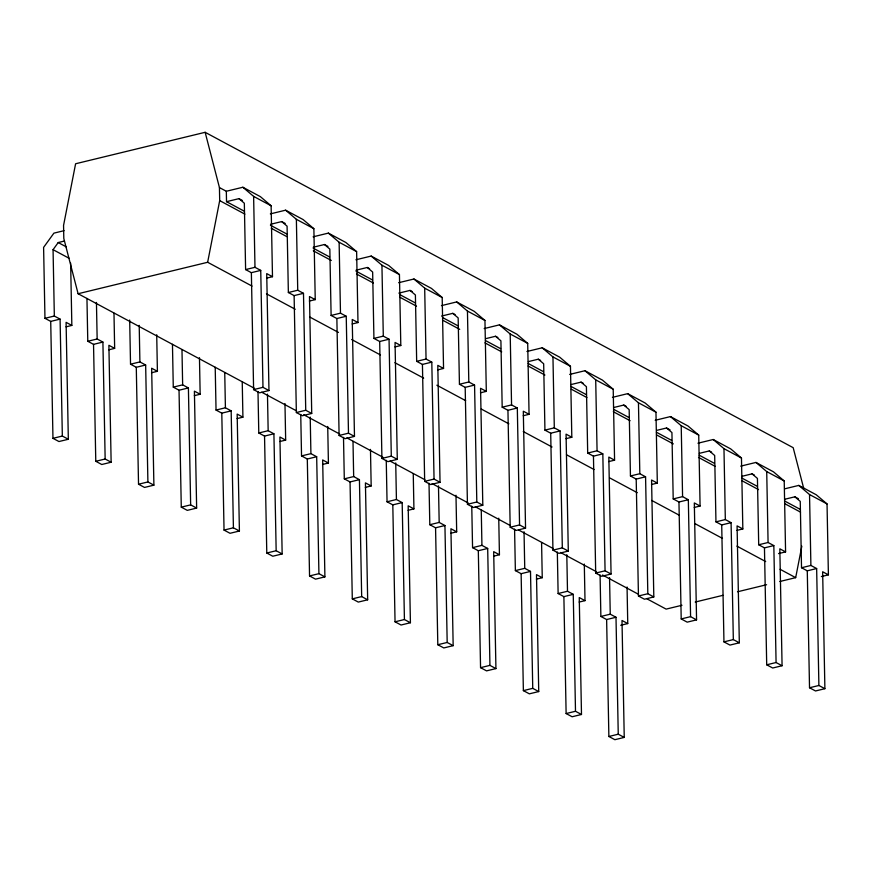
<?xml version="1.0" encoding="UTF-8"?>
<svg xmlns="http://www.w3.org/2000/svg" width="872" height="872" viewBox="0 0 872 872"><rect width="100%" height="100%" fill="white"/><g stroke="black" fill="none" stroke-linecap="round" stroke-linejoin="round"><path stroke-width="1.31" d="M78.099 293.733L207.645 262.276L219.69 200.615L219.439 187.578L205.149 132.304L75.602 163.762L63.558 225.423L63.809 238.47L78.099 293.733L254.504 388.345M779.819 581.504L795.678 577.656L801.826 546.166M70.643 263.126L71.842 325.42L66.087 322.335L68.332 439.27L62.337 436.055L60.092 319.119L54.337 316.035L53.061 249.675L58.217 242.547L64.43 241.032M64.081 230.666L53.911 233.14L43.6 247.386L44.963 318.302L50.718 321.397L60.092 319.119M219.439 187.578L226.328 191.262L242.863 187.251L260.368 196.636L271.127 205.781L272.489 276.697L266.625 278.124M226.328 191.262L226.524 201.672L238.95 198.653L242.449 200.538M270.353 213.891L285.613 210.185L303.118 219.57L313.876 228.704L315.239 299.63L309.375 301.047M270.516 224.3L281.711 221.586L285.209 223.461M313.103 236.824L328.373 233.107L345.879 242.503L356.626 251.637L357.989 322.553L352.135 323.981M313.277 247.234L324.46 244.52L327.959 246.395M44.963 318.302L54.337 316.035M238.95 198.653L244.334 203.22L245.61 269.579L254.984 267.312L260.739 270.396L262.984 387.332L268.968 390.547L266.723 273.612L272.489 276.697M245.61 269.579L251.365 272.674L260.739 270.396M65.978 326.847L71.842 325.42M355.918 259.78L371.178 256.074L388.683 265.459L399.441 274.593L400.804 345.519L394.94 346.936M356.081 270.189L367.276 267.475L369.608 268.729M86.949 298.453L87.778 341.268L97.152 338.99L102.907 342.075L105.152 459.01L111.136 462.225L108.891 345.29L114.657 348.375L113.981 313.168M281.711 221.586L287.084 226.153L288.36 292.512L297.733 290.234L303.489 293.33L305.734 410.254L311.729 413.47L309.484 296.535L315.239 299.63M87.778 341.268L93.533 344.353L102.907 342.075M288.36 292.512L294.115 295.597L303.489 293.33M108.793 349.803L114.657 348.375M398.668 282.713L413.938 279.007L431.444 288.392L442.191 297.526L443.554 368.453L437.7 369.87M398.842 293.123L410.025 290.409L412.358 291.662M129.677 320.035L130.528 364.202L139.901 361.924L145.657 365.008L147.902 481.944L153.897 485.159L151.652 368.224L157.407 371.308L156.709 334.75M324.46 244.52L329.834 249.087L331.109 315.446L340.483 313.168L346.238 316.253L348.484 433.188L354.479 436.403L352.233 319.468L357.989 322.553M130.528 364.202L136.283 367.286L145.657 365.008M331.109 315.446L336.865 318.531L346.238 316.253M151.543 372.736L157.407 371.308M441.428 305.636L456.688 301.93L474.194 311.326L484.952 320.46L486.314 391.375L480.45 392.803M441.592 316.056L452.775 313.342L455.119 314.585M172.46 344.309L173.277 387.124L182.651 384.857L188.406 387.942L190.652 504.877L196.647 508.082L194.401 391.157L200.157 394.242L199.459 357.673M367.276 267.475L372.649 272.042L373.925 338.401L383.298 336.134L389.054 339.219L391.299 456.154L397.294 459.359L395.049 342.434L400.804 345.519M173.277 387.124L179.033 390.22L188.406 387.942M373.925 338.401L379.68 341.497L389.054 339.219M194.303 395.659L200.157 394.242M484.178 328.57L499.438 324.864L516.943 334.248L527.702 343.383L529.064 414.309L523.211 415.726M50.718 321.397L52.963 438.333L62.337 436.055M251.365 272.674L253.61 389.61L262.984 387.332M68.332 439.27L58.958 441.537L52.963 438.333M268.968 390.547L259.594 392.814L253.61 389.61M485.595 338.685L495.536 336.265L497.868 337.519M215.21 367.243L216.038 410.058L225.412 407.78L231.167 410.865L233.413 527.8L239.408 531.015L237.162 414.08L242.917 417.176L242.242 381.958M410.025 290.409L415.399 294.976L416.674 361.335L426.048 359.057L431.803 362.142L434.049 479.077L440.044 482.292L437.798 365.357L443.554 368.453M216.038 410.058L221.793 413.143L231.167 410.865M416.674 361.335L422.43 364.42L431.803 362.142M237.053 418.593L242.917 417.176M526.928 351.503L542.199 347.797L559.704 357.182L570.462 366.316L571.814 437.243L565.961 438.66M93.533 344.353L95.778 461.288L105.152 459.01M294.115 295.597L296.36 412.532L305.734 410.254M111.136 462.225L101.762 464.504L95.778 461.288M311.729 413.47L302.355 415.748L296.36 412.532M528.345 361.608L538.286 359.199L540.618 360.452M257.992 391.506L258.788 432.992L268.162 430.714L273.917 433.798L276.162 550.733L282.157 553.949L279.912 437.014L285.667 440.098L284.97 403.54M452.775 313.342L458.16 317.909L459.435 384.269L468.809 381.99L474.564 385.075L476.81 502.01L482.805 505.226L480.559 388.291L486.314 391.375M258.788 432.992L264.543 436.076L273.917 433.798M459.435 384.269L465.19 387.353L474.564 385.075M279.814 441.526L285.667 440.098M569.688 374.426L584.948 370.72L602.454 380.116L613.212 389.25L614.575 460.165L608.711 461.593M336.865 318.531L339.11 435.466L348.484 433.188M136.283 367.286L138.528 484.222L147.902 481.944M354.479 436.403L345.105 438.681L339.11 435.466M153.897 485.159L144.523 487.437L138.528 484.222M571.095 384.541L581.046 382.132L583.379 383.375M300.742 414.44L301.538 455.914L310.912 453.647L316.678 456.732L318.923 573.667L324.907 576.872L322.662 459.947L328.417 463.032L327.719 426.463M495.536 336.265L500.91 340.832L502.185 407.191L511.559 404.924L517.314 408.009L519.559 524.944L525.554 528.149L523.309 411.224L529.064 414.309M301.538 455.914L307.304 459.01L316.678 456.732M502.185 407.191L507.94 410.287L517.314 408.009M322.564 464.449L328.417 463.032M612.438 397.36L627.698 393.654L645.204 403.038L655.962 412.183L657.324 483.099L651.471 484.516M179.033 390.22L181.278 507.144L190.652 504.877M379.68 341.497L381.925 458.421L391.299 456.154M196.647 508.082L187.273 510.36L181.278 507.144M397.294 459.359L387.92 461.637L381.925 458.421M613.855 407.475L623.796 405.055L626.129 406.308M343.503 437.363L344.298 478.848L353.672 476.57L359.428 479.655L361.673 596.59L367.668 599.805L365.423 482.87L371.178 485.966L370.469 449.396M538.286 359.199L543.67 363.766L544.935 430.125L554.309 427.847L560.075 430.932L562.32 547.867L568.304 551.082L566.059 434.147L571.814 437.243M344.298 478.848L350.053 481.933L359.428 479.655M544.935 430.125L550.701 433.21L560.075 430.932M365.313 487.383L371.178 485.966M655.188 420.293L670.459 416.587L687.964 425.972L698.723 435.106L700.085 506.033L694.221 507.45M221.793 413.143L224.039 530.078L233.413 527.8M422.43 364.42L424.675 481.355L434.049 479.077M239.408 531.015L230.034 533.293L224.039 530.078M440.044 482.292L430.67 484.57L424.675 481.355M656.605 430.397L666.546 427.988L670.045 429.863M386.252 460.296L387.048 501.782L396.422 499.503L402.177 502.588L404.423 619.523L410.418 622.739L408.172 505.804L413.928 508.888L413.252 473.681M581.046 382.132L586.42 386.699L587.695 453.058L597.069 450.78L602.824 453.865L605.07 570.8L611.065 574.016L608.819 457.081L614.575 460.165M387.048 501.782L392.803 504.866L402.177 502.588M587.695 453.058L593.451 456.143L602.824 453.865M408.074 510.316L413.928 508.888M697.949 443.216L713.209 439.51L730.714 448.906L741.473 458.04L742.835 528.955L736.971 530.383M264.543 436.076L266.788 553.012L276.162 550.733M465.19 387.353L467.436 504.288L476.81 502.01M282.157 553.949L272.783 556.227L266.788 553.012M482.805 505.226L473.431 507.504L467.436 504.288M699.355 453.331L709.307 450.922L711.639 452.176M429.013 483.23L429.809 524.704L439.183 522.437L444.938 525.522L447.183 642.457L453.168 645.662L450.922 528.737L456.688 531.822L455.98 495.252M623.796 405.055L629.17 409.622L630.445 475.981L639.819 473.714L645.574 476.799L647.82 593.734L653.815 596.938L651.569 480.014L657.324 483.099M429.809 524.704L435.564 527.8L444.938 525.522M630.445 475.981L636.2 479.077L645.574 476.799M450.824 533.239L456.688 531.822M740.699 466.149L755.97 462.443L773.475 471.828L784.222 480.973L785.585 551.889L778.554 553.6M307.304 459.01L309.549 575.934L318.923 573.667M507.94 410.287L510.185 527.211L519.559 524.944M324.907 576.872L315.533 579.15L309.549 575.934M525.554 528.149L516.18 530.427L510.185 527.211M742.116 476.265L752.056 473.845L754.389 475.098M471.763 506.152L472.559 547.638L481.933 545.36L487.688 548.455L489.933 665.38L495.928 668.595L493.683 551.66L499.438 554.755L498.74 518.186M666.546 427.988L671.931 432.556L673.206 498.915L682.58 496.637L688.335 499.732L690.58 616.657L696.564 619.872L694.319 502.937L700.085 506.033M472.559 547.638L478.314 550.723L487.688 548.455M673.206 498.915L678.961 502L688.335 499.732M493.574 556.173L499.438 554.755M784.789 488.8L798.774 485.41L816.279 494.795L827.038 503.929L828.4 574.844L821.37 576.556M350.053 481.933L352.299 598.868L361.673 596.59M550.701 433.21L552.946 550.145L562.32 547.867M367.668 599.805L358.294 602.083L352.299 598.868M568.304 551.082L558.93 553.36L552.946 550.145M784.92 499.22L794.872 496.811L798.371 498.686M514.578 529.119L515.374 570.604L524.748 568.326L530.503 571.411L532.748 688.346L538.733 691.561L536.487 574.626L542.253 577.711L541.577 542.504M709.307 450.922L714.68 455.489L715.956 521.848L725.33 519.57L731.085 522.655L733.33 639.59L739.325 642.806L737.08 525.87L742.835 528.955M515.374 570.604L521.129 573.689L530.503 571.411M715.956 521.848L721.711 524.933L731.085 522.655M536.389 579.139L542.253 577.711M392.803 504.866L395.049 621.801L404.423 619.523M593.451 456.143L595.696 573.078L605.07 570.8M410.418 622.739L401.044 625.017L395.049 621.801M611.065 574.016L601.691 576.294L595.696 573.078M557.328 552.052L558.124 593.527L567.498 591.249L573.253 594.344L575.498 711.279L581.493 714.484L579.248 597.56L585.003 600.644L584.305 564.075M752.056 473.845L757.43 478.412L758.705 544.771L768.079 542.504L773.835 545.589L776.08 662.524L782.075 665.739L779.83 548.804L785.585 551.889M558.124 593.527L563.879 596.622L573.253 594.344M758.705 544.771L764.461 547.867L773.835 545.589M579.139 602.062L585.003 600.644M435.564 527.8L437.809 644.724L447.183 642.457M636.2 479.077L638.446 596.001L647.82 593.734M453.168 645.662L443.793 647.94L437.809 644.724M653.815 596.938L644.441 599.217L638.446 596.001M600.078 574.975L600.873 616.46L610.247 614.182L616.003 617.267L618.248 734.202L624.243 737.418L621.998 620.483L627.753 623.567L627.055 587.009M794.872 496.811L800.245 501.378L801.521 567.737L810.895 565.459L816.65 568.544L818.895 685.479L824.89 688.695L822.645 571.76L828.4 574.844M600.873 616.46L606.629 619.545L616.003 617.267M801.521 567.737L807.276 570.822L816.65 568.544M681.991 605.266L666.132 609.114L646.926 598.813M695.213 602.051L722.975 595.314M737.516 591.783L766.597 584.72M620.722 625.279L627.753 623.567M478.314 550.723L480.559 667.658L489.933 665.38M678.961 502L681.206 618.935L690.58 616.657M495.928 668.595L486.554 670.873L480.559 667.658M696.564 619.872L687.191 622.15L681.206 618.935M721.711 524.933L723.956 641.868L733.33 639.59M521.129 573.689L523.374 690.624L532.748 688.346M739.325 642.806L729.951 645.084L723.956 641.868M538.733 691.561L529.359 693.84L523.374 690.624M563.879 596.622L566.124 713.547L575.498 711.279M764.461 547.867L766.706 664.802L776.08 662.524M581.493 714.484L572.119 716.762L566.124 713.547M782.075 665.739L772.701 668.007L766.706 664.802M606.629 619.545L608.874 736.48L618.248 734.202M807.276 570.822L809.521 687.757L818.895 685.479M624.243 737.418L614.869 739.696L608.874 736.48M824.89 688.695L815.516 690.973L809.521 687.757M205.149 132.304L793.182 447.685L803.733 488.473M242.863 187.251L253.621 196.385L271.127 205.781M285.613 210.185L296.371 219.319L313.876 228.704M328.373 233.107L339.121 242.253L356.626 251.637M371.178 256.074L381.936 265.208L399.441 274.593M413.938 279.007L424.686 288.142L442.191 297.526M456.688 301.93L467.447 311.064L484.952 320.46M499.438 324.864L510.196 333.998L527.702 343.383M542.199 347.797L552.957 356.931L570.462 366.316M584.948 370.72L595.707 379.854L613.212 389.25M627.698 393.654L638.457 402.788L655.962 412.183M670.459 416.587L681.217 425.721L698.723 435.106M713.209 439.51L723.967 448.655L741.473 458.04M755.97 462.443L766.717 471.578L784.222 480.973M798.774 485.41L809.532 494.544L827.038 503.929M226.524 201.672L244.029 211.068M270.44 225.227L286.779 233.99M313.201 248.16L329.54 256.924M356.005 271.127L372.344 279.879M399.932 294.682L415.105 302.813M442.682 317.604L457.855 325.747M485.442 340.538L500.615 348.669M528.192 363.471L543.365 371.603M570.942 386.394L586.115 394.536M613.703 409.328L628.876 417.47M656.453 432.261L671.625 440.393M699.213 455.184L714.375 463.326M741.963 478.118L757.136 486.26M784.778 501.084L799.94 509.215M219.69 200.615L244.89 214.131M271.29 228.29L286.899 236.661M313.299 250.82L331.295 260.466M356.495 273.982L373.303 282.997M399.703 297.156L416.5 306.17M442.9 320.329L459.708 329.344M484.908 342.86L501.705 351.863M528.105 366.022L544.913 375.036M571.313 389.195L586.911 397.567M613.31 411.726L630.107 420.729M656.518 434.888L673.315 443.903M698.516 457.418L715.312 466.433M741.723 480.592L758.52 489.606M784.92 503.765L800.518 512.126M207.645 262.276L252.052 286.092M266.451 293.81L295.248 309.266M309.658 316.983L338.456 332.428M351.656 339.513L380.454 354.959M394.853 362.687L423.661 378.132M436.861 385.206L465.659 400.662M481.257 409.023L508.867 423.825M523.265 431.553L552.063 446.998M566.462 454.726L594.072 469.528M609.67 477.889L637.269 492.691M651.667 500.419L679.277 515.221M694.875 523.592L722.474 538.395M736.873 546.112L765.681 561.568M780.08 569.285L795.678 577.656M58.217 242.547L66.381 246.929M53.061 249.675L69.4 258.439M261.709 392.215L296.513 410.876M303.707 414.734L339.709 434.049M346.914 437.908L382.917 457.222M390.111 461.081L424.915 479.742M432.12 483.611L468.122 502.915M475.316 506.774L510.12 525.445M518.524 529.947L553.328 548.608M560.522 552.477L596.524 571.781M602.53 574.997L638.533 594.312M809.532 494.544L810.895 565.459M766.717 471.578L768.079 542.504M723.967 448.655L725.33 519.57M681.217 425.721L682.58 496.637M638.457 402.788L639.819 473.714M609.55 577.613L610.247 614.182M595.707 379.854L597.069 450.78M566.8 554.69L567.498 591.249M552.957 356.931L554.309 427.847M524.039 531.757L524.748 568.326M510.196 333.998L511.559 404.924M481.257 510.153L481.933 545.36M467.447 311.064L468.809 381.99M438.474 485.868L439.183 522.437M424.686 288.142L426.048 359.057M395.725 462.934L396.422 499.503M381.936 265.208L383.298 336.134M352.997 441.363L353.672 476.57M339.121 242.253L340.483 313.168M310.214 417.078L310.912 453.647M296.371 219.319L297.733 290.234M267.464 394.144L268.162 430.714M253.621 196.385L254.984 267.312M224.736 372.573L225.412 407.78M181.976 349.639L182.651 384.857M139.204 325.354L139.901 361.924M96.443 302.431L97.152 338.99"/></g></svg>
